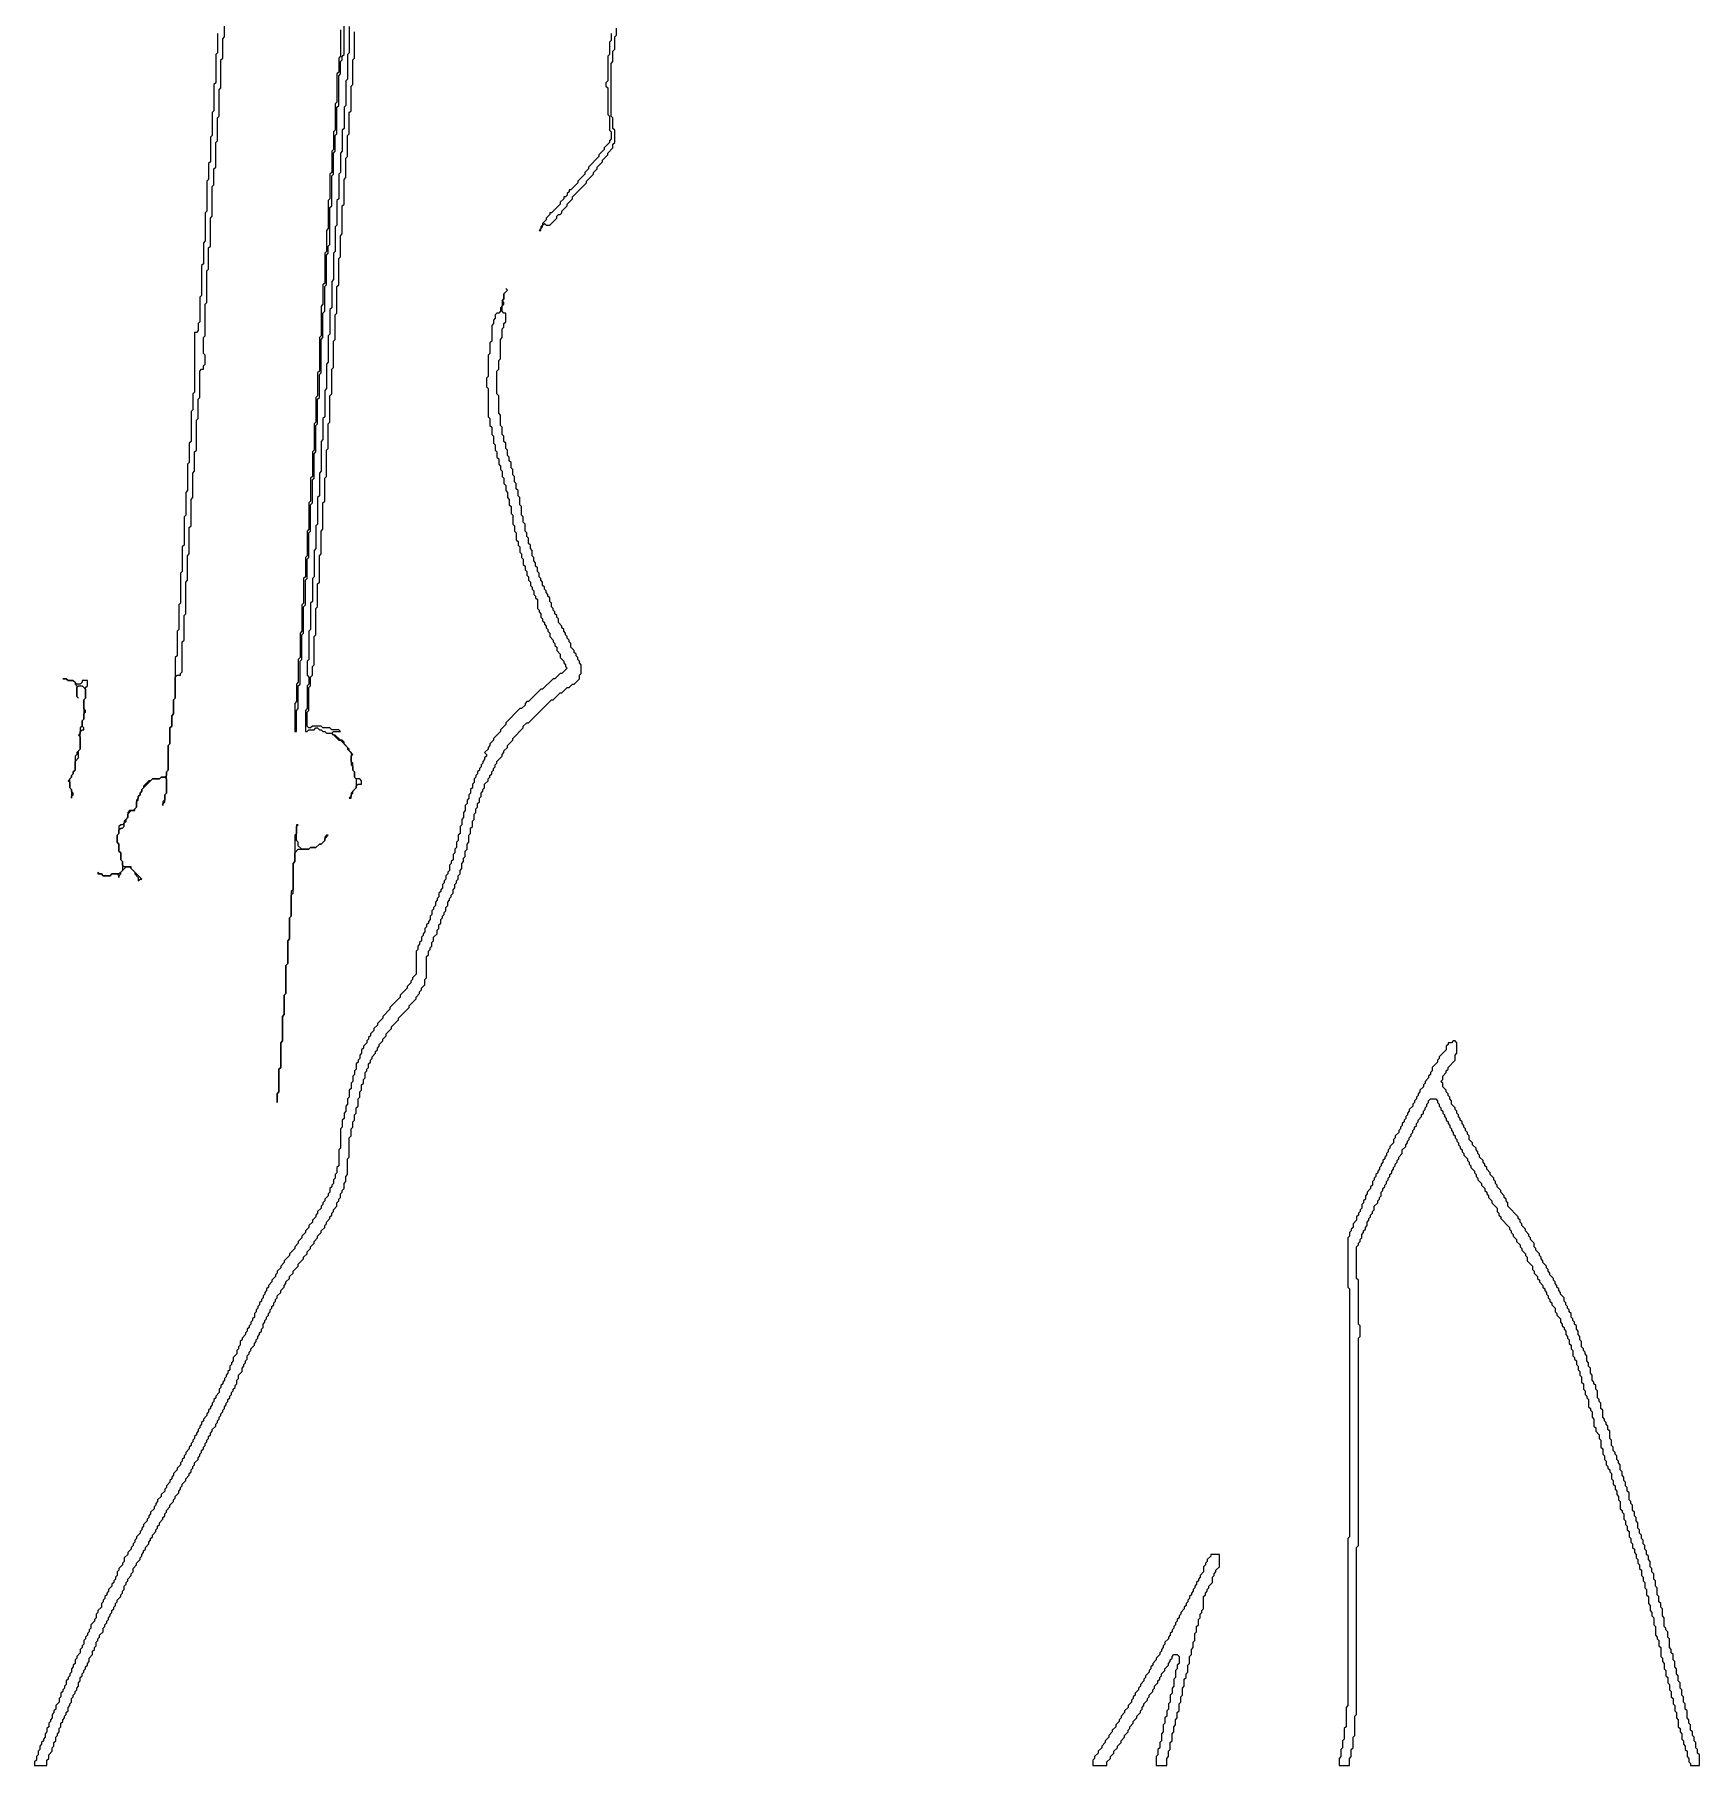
# Model space of a CAD drawing. Header units: metres. Extents: x 0 to 1000, y 0 to 1405.
# Drawn here: x 8.2 to 245, y 0.2 to 246.3 of the extents above; entities that cross this region are included whole.
import ezdxf

# ---------------------------------------------------------------- set-up
doc = ezdxf.new("R2010")
doc.units = ezdxf.units.M

msp = doc.modelspace()

# ---------------------------------------------------------------- linework, layer by layer
for points in [[(34.25, 246.5), (34.25, 243.75), (34, 243.5), (34, 239.5), (33.75, 239.25), (33.75, 235.5), (33.5, 235.25), (33.5, 232), (33.25, 231.75), (33.25, 228.25), (33, 228), (33, 225.75), (32.75, 225.5), (32.75, 221.25), (32.5, 221), (32.5, 217), (32.25, 216.75), (32.25, 213.75), (32, 213.5), (32, 209.25), (31.75, 209), (31.75, 205.5), (31.5, 205.25), (31.5, 204.25), (31.25, 204), (31, 204), (31, 195.5), (30.75, 195.25), (30.75, 193), (30.5, 192.75), (30.5, 188.5), (30.25, 188.25), (30.25, 185.5), (30, 185.25), (30, 181.5), (29.75, 181.25), (29.75, 178), (29.5, 177.75), (29.5, 173.75), (29.25, 173.5), (29.25, 170), (29, 169.75), (29, 165.5), (28.75, 165.25), (28.75, 161.75), (28.5, 161.5), (28.5, 158), (28.25, 157.75), (28.25, 152), (28, 151.75), (28, 149.75), (27.75, 149.5), (27.75, 148), (27.5, 147.75), (27.5, 145.5), (27.25, 145.25), (27.25, 141.75), (27, 141.5), (27, 141), (26.75, 140.75), (26.25, 140.75), (26, 140.5), (25, 140.5), (24.75, 140.25), (24.5, 140.25), (23.75, 139.5), (23.75, 139.25), (23.5, 139), (23.5, 138.75), (23.25, 138.5), (23.25, 138.25), (23, 138), (23, 137.75), (22.75, 137.5), (22.75, 136.5), (22.25, 136), (21.75, 136), (21.5, 135.75), (21.5, 135), (21, 134.5), (21, 134.25), (20.75, 134), (20.5, 134), (20.25, 133.75), (20.25, 132.75), (20, 132.5), (20, 131.5), (20.25, 131.25), (20.25, 130.25), (20.5, 130), (20.5, 129), (20.75, 128.75), (20.75, 127.5), (20.25, 127), (19.25, 127), (19, 126.75), (18, 126.75), (17.75, 127), (17.5, 127), (17.25, 127.25), (17.25, 127), (17.75, 127), (18, 126.75), (19, 126.75), (19.25, 127), (20, 127), (20.25, 126.75), (20.25, 126.5), (20.25, 126.75), (20.5, 127), (20.5, 127.25), (21.25, 128), (21.75, 128), (22.5, 127.25), (22.5, 127), (23, 126.5), (23, 126), (23.25, 126.25), (23.5, 126.25), (22, 127.75), (22, 128), (21, 128), (20.75, 128.25), (20.75, 128.75), (20.5, 129), (20.5, 130), (20.25, 130.25), (20.25, 131.25), (20, 131.5), (20, 132.5), (20.25, 132.75), (20.25, 133.25), (20.5, 133.5), (20.75, 133.5), (21, 133.75), (21, 134.25), (21.25, 134.5), (21.25, 134.75), (21.5, 135), (21.5, 135.5), (22, 136), (22.5, 136), (22.5, 136.25), (22.75, 136.5), (22.75, 137.25), (23, 137.5), (23, 138), (23.25, 138.25), (23.25, 138.5), (23.5, 138.75), (23.5, 139), (25, 140.5), (26, 140.5), (26.25, 140.75), (26.75, 140.75), (27, 140.5), (27, 138.5), (26.75, 138.25), (26.75, 137.5), (26.5, 137.25), (26.5, 136.75), (26.5, 137), (26.75, 137.25), (26.75, 138.25), (27, 138.5), (27, 141.5), (27.25, 141.75), (27.25, 145.25), (27.5, 145.5), (27.5, 147.75), (27.75, 148), (27.75, 149.5), (28, 149.75), (28, 151.75), (28.25, 152), (28.25, 155), (28.5, 155.25), (29, 155.25), (29, 155.5), (29.25, 155.75), (29.25, 160), (29.5, 160.25), (29.5, 163.75), (29.75, 164), (29.75, 168.5), (30, 168.75), (30, 172.25), (30.25, 172.5), (30.25, 176.25), (30.5, 176.5), (30.5, 180.25), (30.75, 180.5), (30.75, 184), (31, 184.25), (31, 187), (31.25, 187.25), (31.25, 191.5), (31.5, 191.75), (31.5, 194.5), (31.75, 194.75), (31.75, 198.5), (32, 198.75), (32.25, 198.75), (32.25, 199.25), (32.5, 199.5), (32.5, 200.75), (32.25, 201), (32.25, 203.25), (32.5, 203.5), (32.5, 208), (32.75, 208.25), (32.75, 212.75), (33, 213), (33, 216), (33.25, 216.25), (33.25, 220.25), (33.5, 220.5), (33.5, 224.75), (33.75, 225), (33.75, 227.25), (34, 227.5), (34, 231), (34.25, 231.25), (34.25, 234.5), (34.5, 234.75), (34.5, 238.5), (34.75, 238.75), (34.75, 242.75), (35, 243), (35, 245.75), (35.25, 246), (35.25, 250.5)], [(51.75, 247), (51.75, 243.25), (51.5, 243), (51.5, 241), (51.25, 240.75), (51.25, 236.75), (51, 236.5), (51, 232.75), (50.75, 232.5), (50.75, 230), (50.5, 229.75), (50.5, 226.75), (50.25, 226.5), (50.25, 223), (50, 222.75), (50, 218.75), (49.75, 218.5), (49.75, 215.5), (49.5, 215.25), (49.5, 211), (49.25, 210.75), (49.25, 208), (49, 207.75), (49, 203.5), (48.75, 203.25), (48.75, 198.5), (48.5, 198.25), (48.5, 195), (48.25, 194.75), (48.25, 191.25), (48, 191), (48, 187.25), (47.75, 187), (47.75, 183.5), (47.5, 183.25), (47.5, 180), (47.25, 179.75), (47.25, 176), (47, 175.75), (47, 172.25), (46.75, 172), (46.75, 169.25), (46.5, 169), (46.5, 165.5), (46.25, 165.25), (46.25, 161.5), (46, 161.25), (46, 157.75), (45.75, 157.5), (45.75, 154.25), (45.5, 154), (45.5, 151.5), (45.25, 151.25), (45.25, 147.25), (45.5, 147.25), (45.5, 150.25), (45.75, 150.5), (45.75, 153.75), (46, 154), (46, 157.25), (46.25, 157.5), (46.25, 161), (46.5, 161.25), (46.5, 165), (46.75, 165.25), (46.75, 168.75), (47, 169), (47, 171.75), (47.25, 172), (47.25, 175.5), (47.5, 175.75), (47.5, 179.5), (47.75, 179.75), (47.75, 183), (48, 183.25), (48, 186.75), (48.25, 187), (48.25, 190.75), (48.5, 191), (48.5, 194.5), (48.75, 194.75), (48.75, 198), (49, 198.25), (49, 203), (49.25, 203.25), (49.25, 206.75), (49.5, 207), (49.5, 210.5), (49.75, 210.75), (49.75, 215), (50, 215.25), (50, 216.25), (50.25, 216.5), (50.25, 221.75), (50.5, 222), (50.5, 226.25), (50.75, 226.5), (50.75, 229.5), (51, 229.75), (51, 232), (51.25, 232.25), (51.25, 236), (51.5, 236.25), (51.5, 240.5), (51.75, 240.75), (51.75, 242.5), (52, 242.75), (52, 243.25), (52.25, 243.5), (52.25, 250.25)], [(53, 247.5), (53, 243.75), (52.75, 243.5), (52.75, 240), (52.5, 239.75), (52.5, 236.25), (52.25, 236), (52.25, 233), (52, 232.75), (52, 229.75), (51.75, 229.5), (51.75, 226.75), (51.5, 226.5), (51.5, 223), (51.25, 222.75), (51.25, 219.25), (51, 219), (51, 215.5), (50.75, 215.25), (50.75, 211.5), (50.5, 211.25), (50.5, 207.5), (50.25, 207.25), (50.25, 203.75), (50, 203.5), (50, 199.75), (49.75, 199.5), (49.75, 196), (49.5, 195.75), (49.5, 192), (49.25, 191.75), (49.25, 188.75), (49, 188.5), (49, 184.25), (48.75, 184), (48.75, 180.75), (48.5, 180.5), (48.5, 176.75), (48.25, 176.5), (48.25, 173.25), (48, 173), (48, 169.25), (47.75, 169), (47.75, 165.75), (47.5, 165.5), (47.5, 161.75), (47.25, 161.5), (47.25, 157.5), (47, 157.25), (47, 155.25), (47.25, 155), (47.25, 154), (47, 153.75), (47, 150.5), (46.75, 150.25), (46.75, 147.25), (47, 147.25), (47.25, 147.5), (48, 147.5), (48.25, 147.75), (48.5, 147.75), (48.75, 147.5), (49, 147.5), (49.25, 147.25), (49.5, 147.25), (49.75, 147), (50.5, 147), (51.5, 146), (51.75, 146), (52.75, 145), (52.75, 144.75), (53.25, 144.25), (53.25, 142.5), (53.5, 142.25), (53.5, 141.75), (53.75, 141.5), (53.75, 140.75), (54, 140.5), (54, 139.25), (53.25, 138.5), (53.25, 138), (53, 137.75), (53.25, 137.75), (53.25, 138.25), (53.5, 138.5), (53.5, 138.75), (54, 139.25), (54, 139.5), (54.25, 139.75), (54.75, 139.75), (54.75, 140.25), (54.5, 140.5), (54, 140.5), (53.75, 140.75), (53.75, 141.5), (53.5, 141.75), (53.5, 142.75), (53.25, 143), (53.25, 143.75), (53.5, 144), (53, 144.5), (53, 144.75), (52.25, 145.5), (52.25, 145.75), (52, 146), (51.75, 146), (51, 146.75), (50.75, 146.75), (50.5, 147), (50.75, 147.25), (51.75, 147.25), (51.5, 147.5), (50.5, 147.5), (50.25, 147.75), (49.25, 147.75), (49, 148), (47.75, 148), (47.5, 147.75), (47.25, 147.75), (47, 148), (47, 150), (47.25, 150.25), (47.25, 153.5), (47.5, 153.75), (47.5, 155), (47.75, 155.25), (47.75, 156.5), (48, 156.75), (48, 160.75), (48.25, 161), (48.25, 164.75), (48.5, 165), (48.5, 168.25), (48.75, 168.5), (48.75, 172.25), (49, 172.5), (49, 175.75), (49.25, 176), (49.25, 179.75), (49.5, 180), (49.5, 183.25), (49.75, 183.5), (49.75, 187.25), (50, 187.5), (50, 191), (50.25, 191.25), (50.25, 195), (50.5, 195.25), (50.5, 198.75), (50.75, 199), (50.75, 202.75), (51, 203), (51, 206.5), (51.25, 206.75), (51.25, 210.5), (51.5, 210.75), (51.5, 214.5), (51.75, 214.75), (51.75, 217.75), (52, 218), (52, 222), (52.25, 222.25), (52.25, 225.75), (52.5, 226), (52.5, 228.75), (52.75, 229), (52.75, 232), (53, 232.25), (53, 235.25), (53.25, 235.5), (53.25, 239), (53.5, 239.25), (53.5, 242.75), (53.75, 243), (53.75, 246.75)], [(90.25, 246.5), (90.25, 245.5), (90, 245.25), (90, 243.5), (89.75, 243.25), (89.75, 239.75), (89.5, 239.5), (89.5, 239), (89.75, 238.75), (89.75, 235), (90, 234.75), (90, 232.75), (90.25, 232.5), (90.25, 231.5), (90, 231.25), (90, 231), (89.25, 230.25), (89.25, 230), (88.5, 229.25), (88.5, 229), (87, 227.5), (87, 227.25), (86.5, 226.75), (86.5, 226.5), (85.5, 225.5), (85.5, 225.25), (84.5, 224.25), (84.25, 224.25), (84.25, 224), (84, 223.75), (84, 223.5), (83.75, 223.25), (83.5, 223.25), (83.5, 223), (83, 222.5), (83, 222.25), (81.75, 221), (81.5, 221), (81.5, 220.75), (81, 220.25), (81, 220), (80.5, 219.5), (80.5, 219.25), (80.25, 219), (80.25, 218.75), (80, 218.5), (80.25, 218.5), (80.25, 218.75), (80.5, 219), (80.5, 219.25), (80.75, 219.5), (81, 219.25), (81.5, 219.25), (82.5, 220.25), (82.5, 220.5), (82.75, 220.75), (83, 220.75), (83.25, 221), (83.25, 221.25), (84, 222), (84, 222.25), (84.75, 223), (84.75, 223.25), (86.75, 225.25), (86.75, 225.5), (87.75, 226.5), (87.75, 226.75), (88.25, 227.25), (88.25, 227.5), (89, 228.25), (89, 228.5), (89.75, 229.25), (89.75, 229.5), (90.5, 230.25), (90.5, 230.75), (90.75, 231), (90.75, 232.75), (90.5, 233), (90.5, 234.5), (90.25, 234.75), (90.25, 242.25), (90.5, 242.5), (90.5, 244), (90.75, 244.25), (90.75, 246), (91, 246.25), (91, 247.25)]]:
    msp.add_lwpolyline(points)
for points in [[(75.25, 210.25), (75.5, 210), (75, 209.5), (75, 208.75), (74.75, 208.5), (74.75, 207.75), (74.5, 207.5), (74.5, 207), (74.25, 206.75), (74, 206.75), (73.75, 206.5), (73.75, 206), (73.5, 205.75), (73.5, 205.25), (73.25, 205), (73.25, 202.75), (73, 202.5), (73, 201), (72.75, 200.75), (72.75, 197.75), (72.5, 197.5), (72.5, 196.25), (72.75, 196), (72.75, 192), (73, 191.75), (73, 190.75), (73.25, 190.5), (73.25, 189.5), (73.5, 189.25), (73.5, 188.25), (73.75, 188), (73.75, 187.25), (74, 187), (74, 186.25), (74.25, 186), (74.25, 185.25), (74.5, 185), (74.5, 184.5), (74.75, 184.25), (74.75, 183.5), (75, 183.25), (75, 182.5), (75.25, 182.25), (75.25, 181.5), (75.5, 181.25), (75.5, 180.5), (75.75, 180.25), (75.75, 179.5), (76, 179.25), (76, 178.25), (76.25, 178), (76.25, 176.75), (76.5, 176.5), (76.5, 175.75), (76.75, 175.5), (76.75, 174.5), (77, 174.25), (77, 173.75), (77.25, 173.5), (77.25, 172.75), (77.5, 172.5), (77.5, 172), (77.75, 171.75), (77.75, 171), (78, 170.75), (78, 170.25), (78.25, 170), (78.25, 169.5), (78.5, 169.25), (78.5, 168.75), (78.75, 168.5), (78.75, 168), (79, 167.75), (79, 167.5), (79.25, 167.25), (79.25, 166.75), (79.5, 166.5), (79.5, 166.25), (79.75, 166), (79.75, 164.75), (80, 164.5), (80, 164.25), (80.25, 164), (80.25, 163.5), (80.5, 163.25), (80.5, 163), (80.75, 162.75), (80.75, 162.5), (81, 162.25), (81, 162), (81.25, 161.75), (81.25, 161.5), (81.5, 161.25), (81.5, 160.75), (82, 160.25), (82, 160), (82.25, 159.75), (82.25, 159.5), (82.5, 159.25), (82.5, 158.75), (83, 158.25), (83, 157.75), (83.5, 157.25), (83.5, 157), (83.75, 156.75), (83.75, 156.5), (84, 156.25), (83.25, 155.5), (83, 155.5), (82.25, 154.75), (82, 154.75), (80.5, 153.25), (80.25, 153.25), (78.5, 151.5), (78.25, 151.5), (78, 151.25), (78, 151), (77.5, 150.5), (77.25, 150.5), (75.25, 148.5), (75.25, 148.25), (74.5, 147.5), (74.5, 147.25), (73.5, 146.25), (73.5, 146), (73, 145.5), (73, 145.25), (72.75, 145), (72.75, 144.75), (72.25, 144.25), (72.5, 144), (72.5, 143.75), (72.25, 143.5), (72.25, 143.25), (72, 143), (72, 142.75), (71.75, 142.5), (71.75, 142.25), (71.5, 142), (71.5, 141.75), (71.25, 141.5), (71.25, 141.25), (71, 141), (71, 140.75), (70.75, 140.5), (70.75, 140), (70.5, 139.75), (70.5, 139.25), (70.25, 139), (70.25, 138.5), (70, 138.25), (70, 137.75), (69.75, 137.5), (69.75, 137), (69.5, 136.75), (69.5, 136), (69.25, 135.75), (69.25, 135), (69, 134.75), (69, 134), (68.75, 133.75), (68.75, 132.75), (68.5, 132.5), (68.5, 131.75), (68.25, 131.5), (68.25, 130.75), (68, 130.5), (68, 130), (67.75, 129.75), (67.75, 129), (67.5, 128.75), (67.5, 128.5), (67.25, 128.25), (67.25, 127.5), (67, 127.25), (67, 127), (66.75, 126.75), (66.75, 126.25), (66.5, 126), (66.5, 125.75), (66.25, 125.5), (66.25, 125), (66, 124.75), (66, 124.5), (65.75, 124.25), (65.75, 123.75), (65.5, 123.5), (65.5, 123.25), (65.25, 123), (65.25, 122.5), (65, 122.25), (65, 122), (64.75, 121.75), (64.75, 121.25), (64.5, 121), (64.5, 120.5), (64.25, 120.25), (64.25, 120), (64, 119.75), (64, 119.5), (63.75, 119.25), (63.75, 118.75), (63.5, 118.5), (63.5, 118.25), (63.25, 118), (63.25, 117.5), (63, 117.25), (63, 117), (62.75, 116.75), (62.75, 116.25), (62.5, 116), (62.5, 112.75), (62, 112.25), (62, 112), (61.75, 111.75), (61.75, 111.5), (61.25, 111), (61.25, 110.75), (60.25, 109.75), (60.25, 109.5), (58.75, 108), (58.75, 107.75), (57.75, 106.75), (57.75, 106.5), (57, 105.75), (57, 105.5), (56.5, 105), (56.5, 104.75), (56, 104.25), (56, 104), (55.75, 103.75), (55.75, 103.5), (55.5, 103.25), (55.5, 103), (55, 102.5), (55, 102.25), (54.75, 102), (54.75, 101.5), (54.5, 101.25), (54.5, 100.75), (54.25, 100.5), (54.25, 100.25), (54, 100), (54, 99.25), (53.75, 99), (53.75, 98.5), (53.5, 98.25), (53.5, 97.5), (53.25, 97.25), (53.25, 96.5), (53, 96.25), (53, 95.25), (52.75, 95), (52.75, 94.25), (52.5, 94), (52.5, 93.25), (52.25, 93), (52.25, 92.25), (52, 92), (52, 91), (51.75, 90.75), (51.75, 88), (51.5, 87.75), (51.5, 85.5), (51.25, 85.25), (51.25, 84.5), (51, 84.25), (51, 83.75), (50.75, 83.5), (50.75, 83), (50.5, 82.75), (50.5, 82.5), (50.25, 82.25), (50.25, 81.75), (50, 81.5), (50, 81.25), (49.5, 80.75), (49.5, 80.5), (49.25, 80.25), (49.25, 80), (49, 79.75), (49, 79.5), (48.5, 79), (48.5, 78.75), (48.25, 78.5), (48.25, 78.25), (47.75, 77.75), (47.75, 77.5), (47.25, 77), (47.25, 76.75), (46.75, 76.25), (46.75, 76), (46.25, 75.5), (46.25, 75.25), (45.75, 74.75), (45.75, 74.5), (45.25, 74), (45.25, 73.75), (44.5, 73), (44.5, 72.75), (43.75, 72), (43.75, 71.75), (43.25, 71.25), (43.25, 71), (42.75, 70.5), (42.75, 70.25), (42.5, 70), (42.5, 69.75), (42, 69.25), (42, 69), (41.5, 68.5), (41.5, 68.25), (41.25, 68), (41.25, 67.75), (41, 67.5), (41, 67.25), (40.75, 67), (40.75, 66.75), (40.5, 66.5), (40.5, 66.25), (40.25, 66), (40.25, 65.75), (40, 65.5), (40, 65.25), (39.75, 65), (39.75, 64.75), (39.5, 64.5), (39.5, 64), (39.25, 63.75), (39.25, 63.5), (39, 63.25), (39, 63), (38.75, 62.75), (38.75, 62.5), (38.5, 62.25), (38.5, 62), (38.25, 61.75), (38.25, 61.5), (37.75, 61), (37.75, 60.75), (37.5, 60.5), (37.5, 60), (37.25, 59.75), (37.25, 59.5), (37, 59.25), (37, 58.75), (36.5, 58.25), (36.5, 57.75), (36.25, 57.5), (36.25, 57.25), (36, 57), (36, 56.5), (35.75, 56.25), (35.75, 56), (35.5, 55.75), (35.5, 55.5), (35.25, 55.25), (35.25, 55), (35, 54.75), (35, 54.5), (34.75, 54.25), (34.75, 54), (34.5, 53.75), (34.5, 53.25), (34, 52.75), (34, 52.5), (33.75, 52.25), (33.75, 52), (33.5, 51.75), (33.5, 51.5), (33.25, 51.25), (33.25, 51), (33, 50.75), (33, 50.5), (32.75, 50.25), (32.75, 50), (32.25, 49.5), (32.25, 49.25), (32, 49), (32, 48.75), (31.75, 48.5), (31.75, 48.25), (31.5, 48), (31.5, 47.75), (31.25, 47.5), (31.25, 47.25), (31, 47), (31, 46.75), (30.75, 46.5), (30.75, 46.25), (30.5, 46), (30.5, 45.75), (30.25, 45.5), (30.25, 45.25), (29.75, 44.75), (29.75, 44.5), (29.5, 44.25), (29.5, 44), (29.25, 43.75), (29.25, 43.5), (29, 43.25), (29, 43), (28.5, 42.5), (28.5, 42.25), (28, 41.75), (28, 41.5), (27.75, 41.25), (27.75, 41), (27.5, 40.75), (27.5, 40.5), (27, 40), (27, 39.75), (26.75, 39.5), (26.75, 39.25), (26.25, 38.75), (26.25, 38.5), (25.75, 38), (25.75, 37.75), (25.5, 37.5), (25.5, 37.25), (25.25, 37), (25.25, 36.75), (24.75, 36.25), (24.75, 36), (24.5, 35.75), (24.5, 35.5), (24.25, 35.25), (24.25, 35), (23.75, 34.5), (23.75, 34.25), (23.5, 34), (23.5, 33.75), (23.25, 33.5), (23.25, 33.25), (22.75, 32.75), (22.75, 32.5), (22.5, 32.25), (22.5, 32), (22.25, 31.75), (22.25, 31.5), (22, 31.25), (22, 31), (21.5, 30.5), (21.5, 30.25), (21, 29.75), (21, 29.25), (20.75, 29), (20.75, 28.75), (20.25, 28.25), (20.25, 28), (20, 27.75), (20, 27.25), (19.75, 27), (19.75, 26.75), (19.5, 26.5), (19.5, 26.25), (19.25, 26), (19.25, 25.75), (18.75, 25.25), (18.75, 25), (18.5, 24.75), (18.5, 24.5), (18.25, 24.25), (18.25, 24), (18, 23.75), (18, 23.5), (17.75, 23.25), (17.75, 22.75), (17.25, 22.25), (17.25, 22), (17, 21.75), (17, 21.25), (16.75, 21), (16.75, 20.75), (16.25, 20.25), (16.25, 19.75), (16, 19.5), (16, 19.25), (15.75, 19), (15.75, 18.75), (15.5, 18.5), (15.5, 18.25), (15.25, 18), (15.25, 17.5), (15, 17.25), (15, 17), (14.75, 16.75), (14.75, 16.25), (14.25, 15.75), (14.25, 15.5), (14, 15.25), (14, 14.75), (13.75, 14.5), (13.75, 14.25), (13.5, 14), (13.5, 13.5), (13.25, 13.25), (13.25, 13), (13, 12.75), (13, 12.5), (12.75, 12.25), (12.75, 11.75), (12.5, 11.5), (12.5, 11.25), (12.25, 11), (12.25, 10.75), (12, 10.5), (12, 10), (11.75, 9.75), (11.75, 9.25), (11.25, 8.75), (11.25, 8.25), (11, 8), (11, 7.75), (10.75, 7.5), (10.75, 7), (10.5, 6.75), (10.5, 6.5), (10.25, 6.25), (10.25, 5.75), (10, 5.5), (10, 5), (9.75, 4.75), (9.75, 4.25), (9.5, 4), (9.5, 3.75), (9.25, 3.5), (9.25, 3.25), (9, 3), (9, 2.5), (8.75, 2.25), (8.75, 1.75), (8.5, 1.5), (8.5, 1), (8.25, 0.75), (8.25, 0.25), (10, 0.25), (10, 1), (10.25, 1.25), (10.25, 1.75), (10.75, 2.25), (10.75, 2.75), (11, 3), (11, 3.5), (11.25, 3.75), (11.25, 4.25), (11.5, 4.5), (11.5, 4.75), (11.75, 5), (11.75, 5.5), (12, 5.75), (12, 6.25), (12.25, 6.5), (12.25, 6.75), (12.5, 7), (12.5, 7.25), (12.75, 7.5), (12.75, 7.75), (13, 8), (13, 8.5), (13.25, 8.75), (13.25, 9), (13.5, 9.25), (13.5, 9.75), (13.75, 10), (13.75, 10.25), (14, 10.5), (14, 10.75), (14.25, 11), (14.25, 11.25), (14.5, 11.5), (14.5, 12), (14.75, 12.25), (14.75, 12.75), (15, 13), (15, 13.25), (15.25, 13.5), (15.25, 13.75), (15.5, 14), (15.5, 14.25), (15.75, 14.5), (15.75, 14.75), (16, 15), (16, 15.5), (16.5, 16), (16.5, 16.5), (16.75, 16.75), (16.75, 17), (17, 17.25), (17, 17.75), (17.25, 18), (17.25, 18.25), (17.5, 18.5), (17.5, 18.75), (18, 19.25), (18, 19.75), (18.25, 20), (18.25, 20.25), (18.5, 20.5), (18.5, 20.75), (18.75, 21), (18.75, 21.25), (19, 21.5), (19, 21.75), (19.25, 22), (19.25, 22.25), (19.5, 22.5), (19.5, 22.75), (19.75, 23), (19.75, 23.25), (20, 23.5), (20, 23.75), (20.5, 24.25), (20.5, 24.5), (20.75, 24.75), (20.75, 25), (21, 25.25), (21, 25.75), (21.25, 26), (21.25, 26.25), (21.5, 26.5), (21.5, 26.75), (22, 27.25), (22, 27.5), (22.25, 27.75), (22.25, 28.25), (22.75, 28.75), (22.75, 29), (23.25, 29.5), (23.25, 29.75), (23.5, 30), (23.5, 30.25), (23.75, 30.5), (23.75, 30.75), (24, 31), (24, 31.25), (24.5, 31.75), (24.5, 32), (24.75, 32.25), (24.75, 32.5), (25, 32.75), (25, 33), (25.5, 33.5), (25.5, 33.75), (25.75, 34), (25.75, 34.25), (26, 34.5), (26, 34.75), (26.5, 35.25), (26.5, 35.5), (26.75, 35.75), (26.75, 36), (27, 36.25), (27, 36.5), (27.5, 37), (27.5, 37.25), (28, 37.75), (28, 38), (28.25, 38.25), (28.25, 38.5), (28.75, 39), (28.75, 39.25), (29, 39.5), (29, 39.75), (29.25, 40), (29.25, 40.25), (29.75, 40.75), (29.75, 41), (30.25, 41.5), (30.25, 41.75), (30.5, 42), (30.5, 42.25), (30.75, 42.5), (30.75, 42.75), (31, 43), (31, 43.25), (31.5, 43.75), (31.5, 44), (31.75, 44.25), (31.75, 44.5), (32, 44.75), (32, 45), (32.25, 45.25), (32.25, 45.5), (32.5, 45.75), (32.5, 46), (32.75, 46.25), (32.75, 46.5), (33, 46.75), (33, 47), (33.25, 47.25), (33.25, 47.5), (33.5, 47.75), (33.5, 48), (34, 48.5), (34, 48.75), (34.25, 49), (34.25, 49.25), (34.5, 49.5), (34.5, 49.75), (34.75, 50), (34.75, 50.25), (35, 50.5), (35, 50.75), (35.25, 51), (35.25, 51.25), (35.5, 51.5), (35.5, 51.75), (35.75, 52), (35.75, 52.25), (36, 52.5), (36, 52.75), (36.25, 53), (36.25, 53.25), (36.5, 53.5), (36.5, 53.75), (36.75, 54), (36.75, 54.25), (37, 54.5), (37, 55), (37.25, 55.25), (37.25, 55.75), (37.75, 56.25), (37.75, 56.75), (38, 57), (38, 57.25), (38.25, 57.5), (38.25, 57.75), (38.5, 58), (38.5, 58.5), (38.75, 58.75), (38.75, 59), (39, 59.25), (39, 59.5), (39.5, 60), (39.5, 60.25), (39.75, 60.5), (39.75, 60.75), (40, 61), (40, 61.25), (40.25, 61.5), (40.25, 61.75), (40.5, 62), (40.5, 62.25), (40.75, 62.5), (40.75, 63), (41, 63.25), (41, 63.5), (41.25, 63.75), (41.25, 64), (41.5, 64.25), (41.5, 64.5), (41.75, 64.75), (41.75, 65), (42, 65.25), (42, 65.5), (42.25, 65.75), (42.25, 66), (42.5, 66.25), (42.5, 66.5), (42.75, 66.75), (42.75, 67), (43.25, 67.5), (43.25, 67.75), (43.75, 68.25), (43.75, 68.5), (44, 68.75), (44, 69), (44.5, 69.5), (44.5, 69.75), (45, 70.25), (45, 70.5), (45.75, 71.25), (45.75, 71.5), (46.5, 72.25), (46.5, 72.5), (47, 73), (47, 73.25), (47.5, 73.75), (47.5, 74), (48, 74.5), (48, 74.75), (48.5, 75.25), (48.5, 75.5), (49, 76), (49, 76.25), (49.5, 76.75), (49.5, 77), (49.75, 77.25), (49.75, 77.5), (50.25, 78), (50.25, 78.25), (50.5, 78.5), (50.5, 78.75), (50.75, 79), (50.75, 79.25), (51.25, 79.75), (51.25, 80.25), (51.5, 80.5), (51.5, 80.75), (51.75, 81), (51.75, 81.5), (52, 81.75), (52, 82), (52.25, 82.25), (52.25, 83), (52.5, 83.25), (52.5, 84), (52.75, 84.25), (52.75, 86.5), (53, 86.75), (53, 89.5), (53.25, 89.75), (53.25, 90.75), (53.5, 91), (53.5, 91.75), (53.75, 92), (53.75, 92.75), (54, 93), (54, 93.75), (54.25, 94), (54.25, 95), (54.5, 95.25), (54.5, 96), (54.75, 96.25), (54.75, 97), (55, 97.25), (55, 97.75), (55.25, 98), (55.25, 98.75), (55.5, 99), (55.5, 99.25), (55.75, 99.5), (55.75, 100), (56, 100.25), (56, 100.5), (56.25, 100.75), (56.25, 101), (56.75, 101.5), (56.75, 101.75), (57, 102), (57, 102.25), (57.25, 102.5), (57.25, 102.75), (57.75, 103.25), (57.75, 103.5), (58.25, 104), (58.25, 104.25), (59, 105), (59, 105.25), (60, 106.25), (60, 106.5), (61.5, 108), (61.5, 108.25), (62.5, 109.25), (62.5, 109.5), (63, 110), (63, 110.25), (63.25, 110.5), (63.25, 110.75), (63.75, 111.25), (63.75, 112), (64, 112.25), (64, 115.25), (64.25, 115.5), (64.25, 116), (64.5, 116.25), (64.5, 116.5), (64.75, 116.75), (64.75, 117.25), (65, 117.5), (65, 118), (65.5, 118.5), (65.5, 119), (65.75, 119.25), (65.75, 119.75), (66, 120), (66, 120.5), (66.25, 120.75), (66.25, 121), (66.5, 121.25), (66.5, 121.5), (66.75, 121.75), (66.75, 122.25), (67, 122.5), (67, 123), (67.25, 123.25), (67.25, 123.5), (67.5, 123.75), (67.5, 124), (67.75, 124.25), (67.75, 124.75), (68, 125), (68, 125.5), (68.25, 125.75), (68.25, 126), (68.5, 126.25), (68.5, 126.75), (68.75, 127), (68.75, 127.5), (69, 127.75), (69, 128.5), (69.25, 128.75), (69.25, 129.25), (69.5, 129.5), (69.5, 130.25), (69.75, 130.5), (69.75, 131.25), (70, 131.5), (70, 132.5), (70.25, 132.75), (70.25, 133.5), (70.5, 133.75), (70.5, 134.5), (70.75, 134.75), (70.75, 135.5), (71, 135.75), (71, 136.25), (71.25, 136.5), (71.25, 137), (71.5, 137.25), (71.5, 137.75), (71.75, 138), (71.75, 138.5), (72, 138.75), (72, 139), (72.25, 139.25), (72.25, 139.75), (72.75, 140.25), (72.75, 140.5), (73, 140.75), (73, 141), (73.25, 141.25), (73.25, 141.5), (73.5, 141.75), (73.5, 142), (73.75, 142.25), (73.75, 142.5), (74, 142.75), (74, 143), (74.75, 143.75), (74.75, 144), (75, 144.25), (75, 144.5), (75.5, 145), (75.5, 145.25), (76.25, 146), (76.25, 146.25), (77.75, 147.75), (77.75, 148), (78.25, 148.5), (78.5, 148.5), (81.75, 151.75), (82, 151.75), (83, 152.75), (83.25, 152.75), (84, 153.5), (84.25, 153.5), (84.75, 154), (85, 154), (85.75, 154.75), (85.75, 155.25), (86, 155.5), (86, 156.75), (85.75, 157), (85.75, 157.25), (85.5, 157.5), (85.5, 157.75), (85.25, 158), (85.25, 158.25), (85, 158.5), (85, 158.75), (84.5, 159.25), (84.5, 159.75), (84.25, 160), (84.25, 160.25), (84, 160.5), (84, 160.75), (83.75, 161), (83.75, 161.25), (83.5, 161.5), (83.5, 161.75), (83.25, 162), (83.25, 162.25), (82.75, 162.75), (82.75, 163.25), (82.5, 163.5), (82.5, 163.75), (82.25, 164), (82.25, 164.25), (82, 164.5), (82, 164.75), (81.75, 165), (81.75, 165.5), (81.5, 165.75), (81.5, 166.25), (81.25, 166.5), (81.25, 166.75), (81, 167), (81, 167.25), (80.75, 167.5), (80.75, 167.75), (80.5, 168), (80.5, 168.5), (80.25, 168.75), (80.25, 169), (80, 169.25), (80, 169.75), (79.75, 170), (79.75, 170.5), (79.5, 170.75), (79.5, 171.25), (79.25, 171.5), (79.25, 172), (79, 172.25), (79, 173), (78.75, 173.25), (78.75, 173.75), (78.5, 174), (78.5, 174.75), (78.25, 175), (78.25, 175.5), (78, 175.75), (78, 176.75), (77.75, 177), (77.75, 177.75), (77.5, 178), (77.5, 179.25), (77.25, 179.5), (77.25, 180.5), (77, 180.75), (77, 181.5), (76.75, 181.75), (76.75, 182.5), (76.5, 182.75), (76.5, 183.5), (76.25, 183.75), (76.25, 184.5), (76, 184.75), (76, 185.5), (75.75, 185.75), (75.75, 186.25), (75.5, 186.5), (75.5, 187.25), (75.25, 187.5), (75.25, 188.25), (75, 188.5), (75, 189.25), (74.75, 189.5), (74.75, 190.5), (74.5, 190.75), (74.5, 192.25), (74.25, 192.5), (74.25, 195), (74, 195.25), (74, 198.5), (74.25, 198.75), (74.25, 200), (74.5, 200.25), (74.5, 203), (74.75, 203.25), (74.75, 204.5), (75, 204.75), (75, 205.25), (75.25, 205.5), (75.25, 206.75), (75, 206.75), (74.75, 207), (74.75, 207.75), (75, 208), (75, 208.25), (74.75, 208.5), (75, 208.75), (75, 209.5), (75.5, 210)], [(12.25, 154.75), (12.75, 154.75), (13, 154.5), (13.75, 154.5), (14, 154.25), (14, 154), (14.25, 153.75), (14.25, 152.25), (14.5, 152), (14.25, 152.25), (14.25, 153.5), (14.5, 153.75), (15, 153.75), (15.5, 153.25), (15.5, 152), (15.25, 151.75), (15.25, 149), (15, 148.75), (15, 148), (14.75, 147.75), (14.75, 147), (14.5, 146.75), (14.75, 146.5), (14.75, 144.75), (14.25, 144.25), (14.25, 144), (14, 143.75), (14, 141.75), (13.75, 141.5), (13.75, 141.25), (13.5, 141), (13.5, 140.75), (13, 140.25), (13.25, 140), (13.25, 139.25), (13.5, 139), (13.5, 137.75), (13.5, 138), (13.75, 138.25), (13.75, 138.5), (13.5, 138.75), (13.5, 139), (13.25, 139.25), (13.25, 140.5), (13.5, 140.75), (13.5, 141), (13.75, 141.25), (13.75, 141.5), (14, 141.75), (14, 143), (14.5, 143.5), (14.5, 144.5), (14.75, 144.75), (14.75, 147.25), (15, 147.5), (15.25, 147.5), (15.25, 147.75), (15, 148), (15, 148.75), (15.25, 149), (15.25, 149.75), (15.5, 150), (15.5, 150.25), (15.25, 150.5), (15.25, 151.75), (15.5, 152), (15.5, 153.5), (15.75, 153.75), (15.75, 154.5), (15, 154.5), (15, 154.25), (14.75, 154), (14.25, 154), (13.75, 154.5), (13, 154.5), (12.75, 154.75)], [(45.5, 134), (45.5, 132.75), (45.25, 132.5), (45.25, 128.75), (45, 128.5), (45, 124.75), (44.75, 124.5), (44.75, 121), (44.5, 120.75), (44.5, 117.75), (44.25, 117.5), (44.25, 114.25), (44, 114), (44, 110), (43.75, 109.75), (43.75, 107), (43.5, 106.75), (43.5, 103.25), (43.25, 103), (43.25, 99.5), (43, 99.25), (43, 96), (42.75, 95.75), (42.75, 94.5), (42.75, 95.75), (43, 96), (43, 99.25), (43.25, 99.5), (43.25, 103), (43.5, 103.25), (43.5, 106.75), (43.75, 107), (43.75, 109.75), (44, 110), (44, 114), (44.25, 114.25), (44.25, 117.5), (44.5, 117.75), (44.5, 120.75), (44.75, 121), (44.75, 124), (45, 124.25), (45, 128.5), (45.25, 128.75), (45.25, 130), (45.75, 130.5), (47.25, 130.5), (47.5, 130.75), (48.25, 130.75), (48.75, 131.25), (49, 131.25), (49.5, 131.75), (49.5, 132), (50, 132.5), (49.75, 132.5), (49.5, 132.25), (49.5, 131.75), (49, 131.25), (48.75, 131.25), (48.25, 130.75), (47.5, 130.75), (47.25, 130.5), (46.25, 130.5), (45.75, 131), (45.75, 131.5), (45.5, 131.75), (45.5, 133.75), (45.75, 134)], [(210, 103.25), (209.75, 103), (209.25, 103), (209.25, 102.75), (209, 102.5), (209, 102), (208, 101), (208, 100.75), (207.75, 100.5), (207.75, 100.25), (207, 99.5), (207, 99), (206.75, 98.75), (206.75, 98.5), (206.5, 98.25), (206.5, 98), (206, 97.5), (206, 97.25), (205.75, 97), (205.75, 96.75), (205.25, 96.25), (205.25, 96), (205, 95.75), (205, 95.5), (204.75, 95.25), (204.75, 95), (204.5, 94.75), (204.5, 94.5), (204.25, 94.25), (204.25, 94), (203.75, 93.5), (203.75, 93.25), (203.5, 93), (203.5, 92.75), (203.25, 92.5), (203.25, 92.25), (203, 92), (203, 91.75), (202.75, 91.5), (202.75, 91.25), (202.5, 91), (202.5, 90.75), (202.25, 90.5), (202.25, 90.25), (201.75, 89.75), (201.75, 89.5), (201.5, 89.25), (201.5, 88.75), (201, 88.25), (201, 88), (200.75, 87.75), (200.75, 87.5), (200.5, 87.25), (200.5, 87), (200.25, 86.75), (200.25, 86.5), (200, 86.25), (200, 86), (199.75, 85.75), (199.75, 85.5), (199.5, 85.25), (199.5, 85), (199.25, 84.75), (199.25, 84.5), (199, 84.25), (199, 84), (198.75, 83.75), (198.75, 83.5), (198.5, 83.25), (198.5, 82.75), (198.25, 82.5), (198.25, 82.25), (197.75, 81.75), (197.75, 81.5), (197.5, 81.25), (197.5, 80.75), (197.25, 80.5), (197.25, 80.25), (197, 80), (197, 79.5), (196.75, 79.25), (196.75, 79), (196.5, 78.75), (196.5, 78.5), (196.25, 78.25), (196.25, 77.75), (195.75, 77.25), (195.75, 76.75), (195.5, 76.5), (195.5, 76.25), (195.25, 76), (195.25, 75.5), (195, 75.25), (195, 68.25), (195.25, 68), (195.25, 32.75), (195, 32.5), (195, 8.75), (194.75, 8.5), (194.75, 5.75), (194.5, 5.5), (194.5, 4), (194.25, 3.75), (194.25, 2.75), (194, 2.5), (194, 1.5), (193.75, 1.25), (193.75, 0.25), (195.25, 0.25), (195.25, 1.25), (195.5, 1.5), (195.5, 2.5), (195.75, 2.75), (195.75, 4.25), (196, 4.5), (196, 7.25), (196.25, 7.5), (196.25, 31.25), (196.5, 31.5), (196.5, 61), (196.75, 61.25), (196.75, 62.75), (196.5, 63), (196.5, 69.25), (196.25, 69.5), (196.25, 74), (196.5, 74.25), (196.5, 74.5), (196.75, 74.75), (196.75, 75), (197, 75.25), (197, 75.75), (197.25, 76), (197.25, 76.25), (197.5, 76.5), (197.5, 76.75), (197.75, 77), (197.75, 77.5), (198, 77.75), (198, 78), (198.25, 78.25), (198.25, 78.5), (198.5, 78.75), (198.5, 79), (198.75, 79.25), (198.75, 79.75), (199.25, 80.25), (199.25, 80.5), (199.5, 80.75), (199.5, 81), (199.75, 81.25), (199.75, 81.75), (200, 82), (200, 82.25), (200.25, 82.5), (200.25, 82.75), (200.5, 83), (200.5, 83.25), (200.75, 83.5), (200.75, 83.75), (201, 84), (201, 84.25), (201.25, 84.5), (201.25, 84.75), (201.5, 85), (201.5, 85.25), (201.75, 85.5), (201.75, 85.75), (202, 86), (202, 86.25), (202.25, 86.5), (202.25, 86.75), (202.75, 87.25), (202.75, 87.75), (203.25, 88.25), (203.25, 88.5), (203.5, 88.75), (203.5, 89), (203.75, 89.25), (203.75, 89.5), (204, 89.75), (204, 90), (204.25, 90.25), (204.25, 90.5), (204.5, 90.75), (204.5, 91), (204.75, 91.25), (204.75, 91.5), (205, 91.75), (205, 92), (205.5, 92.5), (205.5, 92.75), (205.75, 93), (205.75, 93.25), (206, 93.5), (206, 93.75), (206.25, 94), (206.25, 94.25), (206.5, 94.5), (206.5, 94.75), (206.75, 95), (207.5, 95), (207.75, 94.75), (207.75, 94.5), (208, 94.25), (208, 94), (208.25, 93.75), (208.25, 93.5), (208.5, 93.25), (208.5, 93), (208.75, 92.75), (208.75, 92.5), (209, 92.25), (209, 92), (209.25, 91.75), (209.25, 91.5), (209.5, 91.25), (209.5, 91), (209.75, 90.75), (209.75, 90.5), (210, 90.25), (210, 90), (210.25, 89.75), (210.25, 89.5), (210.5, 89.25), (210.5, 89), (210.75, 88.75), (210.75, 88.5), (211, 88.25), (211, 88), (211.25, 87.75), (211.25, 87.5), (211.5, 87.25), (211.5, 87), (212, 86.5), (212, 86.25), (212.25, 86), (212.25, 85.75), (212.5, 85.5), (212.5, 85.25), (213, 84.75), (213, 84.5), (213.25, 84.25), (213.25, 84), (213.5, 83.75), (213.5, 83.5), (214, 83), (214, 82.75), (214.5, 82.25), (214.5, 82), (214.75, 81.75), (214.75, 81.5), (215, 81.25), (215, 81), (215.5, 80.5), (215.5, 80.25), (216.25, 79.5), (216.25, 79), (216.5, 78.75), (216.5, 78.5), (216.75, 78.25), (216.75, 78), (218, 76.75), (218, 76.5), (218.25, 76.25), (218.25, 76), (218.5, 75.75), (218.5, 75.5), (219, 75), (219, 74.75), (219.5, 74.25), (219.5, 74), (219.75, 73.75), (219.75, 73.5), (220.25, 73), (220.25, 72.75), (220.5, 72.5), (220.5, 72), (221.25, 71.25), (221.25, 70.75), (221.5, 70.5), (221.5, 70.25), (222, 69.75), (222, 69.5), (222.25, 69.25), (222.25, 69), (222.75, 68.5), (222.75, 68.25), (223, 68), (223, 67.75), (223.25, 67.5), (223.25, 67.25), (223.5, 67), (223.5, 66.75), (223.75, 66.5), (223.75, 66.25), (224, 66), (224, 65.75), (224.5, 65.25), (224.5, 64.75), (224.75, 64.5), (224.75, 64.25), (225.25, 63.75), (225.25, 63.25), (225.5, 63), (225.5, 62.75), (225.75, 62.5), (225.75, 62.25), (226, 62), (226, 61.5), (226.25, 61.25), (226.25, 61), (226.5, 60.75), (226.5, 60.25), (226.75, 60), (226.75, 59.5), (227, 59.25), (227, 58.5), (227.25, 58.25), (227.25, 58), (227.5, 57.75), (227.5, 57.25), (227.75, 57), (227.75, 56.5), (228, 56.25), (228, 55.75), (228.25, 55.5), (228.25, 54.75), (228.5, 54.5), (228.5, 53.75), (228.75, 53.5), (228.75, 53), (229, 52.75), (229, 52.5), (229.25, 52.25), (229.25, 51.25), (229.5, 51), (229.5, 50.75), (229.75, 50.5), (229.75, 49.75), (230, 49.5), (230, 48.5), (230.25, 48.25), (230.25, 47.75), (230.75, 47.25), (230.75, 46.75), (231, 46.5), (231, 45.5), (231.25, 45.25), (231.25, 44.5), (231.5, 44.25), (231.5, 43.75), (231.75, 43.5), (231.75, 43), (232, 42.75), (232, 42.5), (232.25, 42.25), (232.25, 42), (232.5, 41.75), (232.5, 41), (232.75, 40.75), (232.75, 40.25), (233, 40), (233, 39.5), (233.25, 39.25), (233.25, 38.75), (233.5, 38.5), (233.5, 38), (233.75, 37.75), (233.75, 36.75), (234, 36.5), (234, 36.25), (234.25, 36), (234.25, 35.25), (234.5, 35), (234.5, 34.5), (234.75, 34.25), (234.75, 33.75), (235, 33.5), (235, 32.75), (235.25, 32.5), (235.25, 32), (235.5, 31.75), (235.5, 31.25), (235.75, 31), (235.75, 30.5), (236, 30.25), (236, 29.75), (236.25, 29.5), (236.25, 29), (236.5, 28.75), (236.5, 28.25), (236.75, 28), (236.75, 27.25), (237, 27), (237, 26.5), (237.25, 26.25), (237.25, 25.5), (237.5, 25.25), (237.5, 24.5), (237.75, 24.25), (237.75, 23.25), (238, 23), (238, 22.25), (238.25, 22), (238.25, 21.5), (238.5, 21.25), (238.5, 20.25), (238.75, 20), (238.75, 18.75), (239, 18.5), (239, 18.25), (239.25, 18), (239.25, 17.25), (239.5, 17), (239.5, 15.75), (239.75, 15.5), (239.75, 15), (240, 14.75), (240, 14), (240.25, 13.75), (240.25, 13), (240.5, 12.75), (240.5, 12), (240.75, 11.75), (240.75, 11), (241, 10.75), (241, 10), (241.25, 9.75), (241.25, 9), (241.5, 8.75), (241.5, 8), (241.75, 7.75), (241.75, 7), (242, 6.75), (242, 5.75), (242.25, 5.5), (242.25, 5), (242.5, 4.75), (242.5, 4), (242.75, 3.75), (242.75, 3.25), (243, 3), (243, 2.5), (243.25, 2.25), (243.25, 1.5), (243.5, 1.25), (243.5, 0.75), (243.75, 0.5), (243.75, 0.25), (245, 0.25), (245, 1.75), (244.75, 2), (244.75, 2.5), (244.5, 2.75), (244.5, 3.5), (244.25, 3.75), (244.25, 4.25), (244, 4.5), (244, 5), (243.75, 5.25), (243.75, 6), (243.5, 6.25), (243.5, 6.75), (243.25, 7), (243.25, 8), (243, 8.25), (243, 9), (242.75, 9.25), (242.75, 10), (242.5, 10.25), (242.5, 11), (242.25, 11.25), (242.25, 12), (242, 12.25), (242, 13), (241.75, 13.25), (241.75, 14), (241.5, 14.25), (241.5, 15), (241.25, 15.25), (241.25, 16), (241, 16.25), (241, 16.75), (240.75, 17), (240.75, 18.25), (240.5, 18.5), (240.5, 19.25), (240.25, 19.5), (240.25, 19.75), (240, 20), (240, 21.25), (239.75, 21.5), (239.75, 22.5), (239.5, 22.75), (239.5, 23.25), (239.25, 23.5), (239.25, 24.25), (239, 24.5), (239, 25.5), (238.75, 25.75), (238.75, 26.5), (238.5, 26.75), (238.5, 27.5), (238.25, 27.75), (238.25, 28.25), (238, 28.5), (238, 29.25), (237.75, 29.5), (237.75, 30), (237.5, 30.25), (237.5, 30.75), (237.25, 31), (237.25, 31.5), (237, 31.75), (237, 32.25), (236.75, 32.5), (236.75, 33), (236.5, 33.25), (236.5, 33.75), (236.25, 34), (236.25, 34.75), (236, 35), (236, 35.5), (235.75, 35.75), (235.75, 36.25), (235.5, 36.5), (235.5, 37.25), (235.25, 37.5), (235.25, 37.75), (235, 38), (235, 39), (234.75, 39.25), (234.75, 39.75), (234.5, 40), (234.5, 40.5), (234.25, 40.75), (234.25, 41.25), (234, 41.5), (234, 42), (233.75, 42.25), (233.75, 43), (233.5, 43.25), (233.5, 43.5), (233.25, 43.75), (233.25, 44.25), (233, 44.5), (233, 44.75), (232.75, 45), (232.75, 45.5), (232.5, 45.75), (232.5, 46.5), (232.25, 46.75), (232.25, 47.75), (232, 48), (232, 48.5), (231.75, 48.75), (231.75, 49), (231.5, 49.25), (231.5, 49.5), (231.25, 49.75), (231.25, 50.75), (231, 51), (231, 51.75), (230.75, 52), (230.75, 52.25), (230.5, 52.5), (230.5, 53.5), (230.25, 53.75), (230.25, 54.25), (230, 54.5), (230, 54.75), (229.75, 55), (229.75, 55.75), (229.5, 56), (229.5, 56.75), (229.25, 57), (229.25, 57.5), (229, 57.75), (229, 58.5), (228.75, 58.75), (228.75, 59), (228.5, 59.25), (228.5, 59.5), (228.25, 59.75), (228.25, 60.5), (228, 60.75), (228, 61.25), (227.75, 61.5), (227.75, 62), (227.5, 62.25), (227.5, 62.75), (227.25, 63), (227.25, 63.25), (227, 63.5), (227, 63.75), (226.75, 64), (226.75, 64.5), (226.5, 64.75), (226.5, 65), (226.25, 65.25), (226.25, 65.5), (226, 65.75), (226, 66), (225.75, 66.25), (225.75, 66.75), (225.25, 67.25), (225.25, 67.5), (225, 67.75), (225, 68), (224.75, 68.25), (224.75, 68.5), (224.5, 68.75), (224.5, 69), (224.25, 69.25), (224.25, 69.5), (223.75, 70), (223.75, 70.25), (223.5, 70.5), (223.5, 70.75), (223.25, 71), (223.25, 71.25), (222.75, 71.75), (222.75, 72), (222.5, 72.25), (222.5, 72.5), (222.25, 72.75), (222.25, 73), (221.75, 73.5), (221.75, 73.75), (221.5, 74), (221.5, 74.5), (221, 75), (221, 75.25), (220.75, 75.5), (220.75, 75.75), (220.25, 76.25), (220.25, 76.5), (219.75, 77), (219.75, 77.25), (219.5, 77.5), (219.5, 77.75), (219.25, 78), (219.25, 78.25), (217.75, 79.75), (217.75, 80.25), (217.5, 80.5), (217.5, 80.75), (217.25, 81), (217.25, 81.25), (216.75, 81.75), (216.75, 82), (216.25, 82.5), (216.25, 82.75), (216, 83), (216, 83.25), (215.75, 83.5), (215.75, 83.75), (215.25, 84.25), (215.25, 84.5), (214.75, 85), (214.75, 85.25), (214.5, 85.5), (214.5, 85.75), (214.25, 86), (214.25, 86.25), (213.75, 86.75), (213.75, 87), (213.5, 87.25), (213.5, 87.5), (213.25, 87.75), (213.25, 88), (212.75, 88.5), (212.75, 88.75), (212.25, 89.25), (212.25, 89.75), (212, 90), (212, 90.25), (211.75, 90.5), (211.75, 90.75), (211.5, 91), (211.5, 91.25), (211.25, 91.5), (211.25, 91.75), (211, 92), (211, 92.25), (210.75, 92.5), (210.75, 92.75), (210.5, 93), (210.5, 93.25), (210.25, 93.5), (210.25, 93.75), (209.75, 94.25), (209.75, 94.75), (209.5, 95), (209.5, 95.25), (209.25, 95.5), (209.25, 95.75), (209, 96), (209, 96.25), (208.5, 96.75), (208.5, 97.25), (208.25, 97.5), (208.5, 97.75), (208.5, 98.25), (209, 98.75), (209, 99), (209.25, 99.25), (209.25, 99.5), (210.25, 100.5), (210.25, 101.25), (210.5, 101.5), (210.5, 103), (210.25, 103.25)], [(175.5, 30.25), (175.5, 30), (175, 29.5), (175, 29.25), (174.75, 29), (174.75, 28.75), (174.5, 28.5), (174.5, 27.75), (174, 27.25), (174, 27), (173.75, 26.75), (173.75, 26.5), (173.5, 26.25), (173.5, 26), (173.25, 25.75), (173.25, 25.5), (173, 25.25), (173, 25), (172.75, 24.75), (172.75, 24.5), (172.5, 24.25), (172.5, 24), (172.25, 23.75), (172.25, 23.5), (172, 23.25), (172, 23), (171.75, 22.75), (171.75, 22.5), (171.25, 22), (171.25, 21.75), (171, 21.5), (171, 21.25), (170.75, 21), (170.75, 20.75), (170.5, 20.5), (170.5, 20.25), (170.25, 20), (170.25, 19.75), (170, 19.5), (170, 19.25), (169.75, 19), (169.75, 18.75), (169.5, 18.5), (169.5, 18.25), (169, 17.75), (169, 17.5), (168.75, 17.25), (168.75, 17), (168.5, 16.75), (168.5, 16.5), (168.25, 16.25), (168.25, 16), (167.75, 15.5), (167.75, 15.25), (167.25, 14.75), (167.25, 14.5), (167, 14.25), (167, 14), (166.75, 13.75), (166.75, 13.5), (166.25, 13), (166.25, 12.75), (166, 12.5), (166, 12.25), (165.5, 11.75), (165.5, 11.5), (165.25, 11.25), (165.25, 11), (164.75, 10.5), (164.75, 10.25), (164.5, 10), (164.5, 9.75), (164.25, 9.5), (164.25, 9.25), (163.75, 8.75), (163.75, 8.5), (163.25, 8), (163.25, 7.75), (162.75, 7.25), (162.75, 7), (162.5, 6.75), (162.5, 6.5), (162, 6), (162, 5.75), (161.5, 5.25), (161.5, 5), (161, 4.5), (161, 4.25), (160.5, 3.75), (160.5, 3.5), (160, 3), (160, 2.75), (159.5, 2.25), (159.5, 2), (159, 1.5), (159, 1.25), (158.75, 1), (158.75, 0.25), (160.75, 0.25), (160.75, 0.75), (161.25, 1.25), (161.25, 1.5), (161.75, 2), (161.75, 2.25), (162.25, 2.75), (162.25, 3), (162.75, 3.5), (162.75, 3.75), (163.25, 4.25), (163.25, 4.5), (163.75, 5), (163.75, 5.25), (164, 5.5), (164, 5.75), (164.5, 6.25), (164.5, 6.5), (165, 7), (165, 7.25), (165.5, 7.75), (165.5, 8), (165.75, 8.25), (165.75, 8.5), (166, 8.75), (166, 9), (166.5, 9.5), (166.5, 9.75), (166.75, 10), (166.75, 10.25), (167.25, 10.75), (167.25, 11), (167.5, 11.25), (167.5, 11.5), (168, 12), (168, 12.25), (168.25, 12.5), (168.25, 12.75), (168.5, 13), (168.5, 13.25), (169, 13.75), (169, 14), (169.5, 14.5), (169.5, 14.75), (169.75, 15), (169.75, 15.25), (170, 15.5), (170, 15.75), (170.25, 16), (170.75, 16), (171, 15.75), (171, 14.75), (170.75, 14.5), (170.75, 14), (170.5, 13.75), (170.5, 12.75), (170.25, 12.5), (170.25, 11.5), (170, 11.25), (170, 10.5), (169.75, 10.25), (169.75, 9.25), (169.5, 9), (169.5, 8.25), (169.25, 8), (169.25, 7.25), (169, 7), (169, 6.25), (168.75, 6), (168.75, 5), (168.5, 4.75), (168.5, 3.75), (168.25, 3.5), (168.25, 2.75), (168, 2.5), (168, 1.75), (167.75, 1.5), (167.75, 0.25), (169.25, 0.25), (169.25, 1.25), (169.5, 1.5), (169.5, 2.25), (169.75, 2.5), (169.75, 3.5), (170, 3.75), (170, 4.75), (170.25, 5), (170.25, 5.75), (170.5, 6), (170.5, 6.75), (170.75, 7), (170.75, 7.75), (171, 8), (171, 9), (171.25, 9.25), (171.25, 10), (171.5, 10.25), (171.5, 11.25), (171.75, 11.5), (171.75, 12.5), (172, 12.75), (172, 13.25), (172.25, 13.5), (172.25, 14.5), (172.5, 14.75), (172.5, 15.75), (172.75, 16), (172.75, 16.75), (173, 17), (173, 17.75), (173.25, 18), (173.25, 19), (173.5, 19.25), (173.5, 20), (173.75, 20.25), (173.75, 21), (174, 21.25), (174, 21.75), (174.25, 22), (174.25, 22.25), (174.5, 22.5), (174.5, 24.25), (174.75, 24.5), (174.75, 24.75), (175, 25), (175, 25.25), (175.25, 25.5), (175.25, 25.75), (175.75, 26.25), (175.75, 27), (176, 27.25), (176, 27.5), (176.25, 27.75), (176.25, 28), (176.75, 28.5), (176.75, 30.25)]]:
    msp.add_lwpolyline(points, close=True)

doc.saveas('drawing.dxf')
